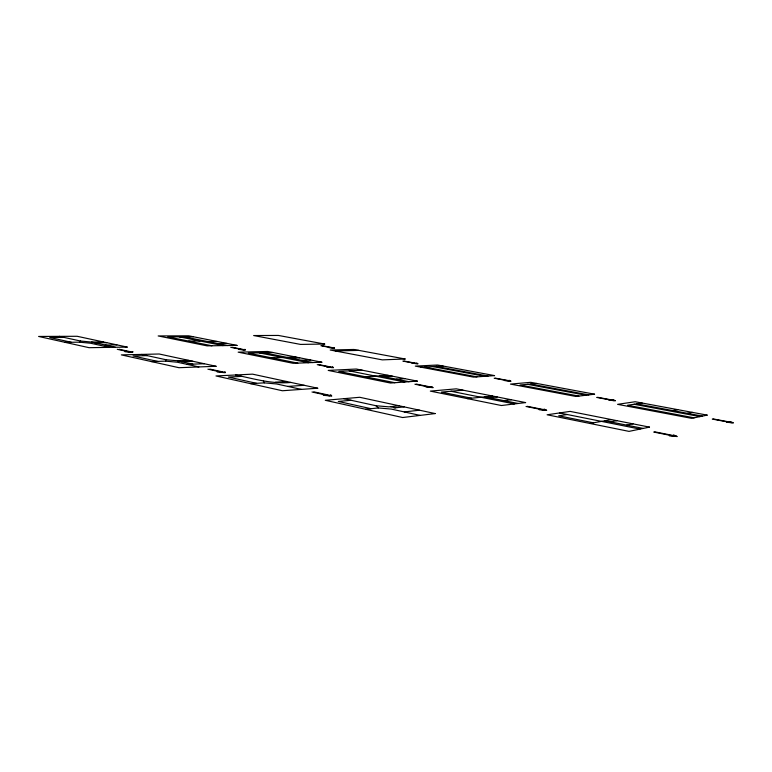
<?xml version="1.0" encoding="UTF-8"?>
<svg xmlns="http://www.w3.org/2000/svg" width="772" height="772" viewBox="0 0 772 772"><rect width="100%" height="100%" fill="white"/><g stroke="black" fill="none" stroke-linecap="round" stroke-linejoin="round"><path stroke-width="1.16" d="M151.447 361.585L165.613 361.142L165.845 359.704L177.425 360.775L192.855 364.143M132.919 351.55L132.543 352.418L124.939 351.704M65.002 342.324L79.468 342.179L80.529 341.021L91.55 342.064L103.351 341.948M626.613 425.111L633.05 423.867M687.398 413.31L692.32 412.354M610.285 421.859L616.886 420.663M672.653 410.55L677.7 409.642M589.876 423.452L611.559 419.601M567.179 414.506L558.696 415.809L593.417 422.824M642.14 403.032L627.549 405.261L694.153 417.826M404.277 411.93L419.505 410.193M503.73 400.6L511.276 399.742M393.932 407.963L404.132 406.873M489.525 397.763L497.187 396.943M365.581 409.276L378.28 407.954L391.288 409.083L420.142 415.404M399.076 405.782L388.827 406.854L375.974 405.725L343.801 398.68M467.485 398.642L492.546 396.026M351.106 400.282L338.31 401.44L371.081 408.706M462.959 390.159L441.381 392.118L471.576 398.217M536.897 383.472L520.058 384.996L578.913 396.094M287.734 386.405L304.226 385.305M396.383 379.177L404.721 378.627M290.957 382.449C272.265 384.292 253.805 378.743 235.614 374.989M383.906 376.688L392.33 376.167M250.63 383.674L264.246 382.854L276.569 383.954L301.37 389.387M275.565 382.169L286.595 381.503M365.262 376.746L388.239 375.356M241.925 376.369L228.319 377.074L256.516 383.317M362.174 370.193L338.763 371.4L394.849 382.719M420.943 367.173L443.06 366.034M187.027 364.345L204.31 363.737M301.784 360.302L310.682 359.993M181.246 361.614L192.749 361.248M290.745 358.102L299.7 357.812M177.425 360.775L188.937 360.418M271.705 357.851L282.542 357.513M287.097 357.378L296.072 357.098M147.143 355.612L133.054 355.96L157.575 361.392M272.921 352.514L248.266 353.122L297.809 363.13M335.26 350.97L358.864 350.392M105.108 345.016L116.871 344.862M217.8 343.55L227.084 343.424M188.725 341.099L199.977 340.983M94.917 342.797L106.71 342.672M207.967 341.581L217.279 341.485M64.086 337.422L49.736 337.499L71.256 342.266M193.357 336.746L167.842 336.882L211.943 345.788M669.421 435.881L677.305 436.556L673.502 434.906M323.343 395.303L331.777 396.046L330.657 394.714M726.626 422.274L733.4 422.882L729.714 421.541M539.165 409.739L546.692 410.405L544.096 409.063M608.886 400.176L615.39 400.774L612.678 399.655M165.613 361.142L177.319 362.222L198.858 366.941M425.922 387.004L433.102 387.66L431.442 386.56M217.212 371.979L225.212 372.712L224.932 371.631M79.468 342.179L90.604 343.231L109.489 347.371M326.556 367.057L333.427 367.704L332.5 366.797M238.664 349.417L245.245 350.054L244.898 349.291M504.734 380.625L510.987 381.223L509.057 380.278M328.766 347.612L334.565 348.172L333.774 347.506M411.949 363.216L417.97 363.795L416.668 363.004M436.228 366.391L488.058 376.07M530.702 384.031L588.804 394.888M636.775 403.852L702.375 416.108M322.127 345.711L334.373 348.008M404.036 361.055L417.642 363.602M495.296 378.135L510.504 380.982M597.596 397.29L614.705 400.494M713.077 418.906L732.474 422.545M432.764 366.565L484.758 376.302M527.546 384.321L585.871 395.245M634.044 404.267L699.943 416.61M320.863 345.74L333.118 348.037M402.849 361.103L416.465 363.651M494.196 378.222L509.423 381.069M596.631 397.416L613.769 400.629M712.276 419.09L731.711 422.728M424.532 366.99L476.913 376.861M183.948 336.795L227.779 345.538M263.841 352.736L312.988 362.541M379.795 375.868L409.054 381.706M484.845 396.827L518.176 403.476M604.91 420.788L643.23 428.431M232.314 347.294L245.158 349.861M318.74 364.587L333.195 367.472M416.301 384.109L432.687 387.39M527.295 406.313L546.036 410.067M654.714 431.818L676.349 436.141M179.181 336.824L223.089 345.615M259.228 352.852L308.501 362.715M349.185 370.859L404.846 382.005M450.993 391.25L514.393 403.939M559.439 412.962L640.036 429.097M230.741 347.313L243.605 349.89M317.244 364.645L331.709 367.549M414.902 384.215L431.307 387.496M526.041 406.477L544.81 410.241M653.662 432.05L675.336 436.392M390.555 406.67L395.65 407.78M91.55 342.064L115.462 347.275M119.264 349.272L132.639 352.196M209.849 369.093L225.144 372.442M313.837 391.848L331.497 395.708M59.232 336.36L80.529 341.021M141.633 354.406L165.845 359.704M117.267 349.311L130.642 352.244M207.909 369.17L223.214 372.529M311.994 391.993L329.673 395.862M375.974 405.725L378.28 407.954M263.377 381.069L264.246 382.854M649.503 427.119L629.035 431.384L547.116 414.786L570.064 411.389L649.503 427.119M707.162 415.114L691.625 418.347L617.571 404.345L635.192 401.739L707.162 415.114M435.167 413.57L402.637 417.527L325.292 400.301L359.733 397.29L435.167 413.57M525.607 402.579L501.404 405.522L430.332 391.115L456.281 388.837L525.607 402.579M594.565 394.193L575.864 396.461L510.466 384.099L530.721 382.323L594.565 394.193M317.726 388.219L282.369 390.748L215.986 375.954L252.54 374.15L317.726 388.219M417.305 381.117L390.468 383.028L328.206 370.415L356.278 369.026L417.305 381.117M494.553 375.607L473.487 377.112L415.307 366.111L437.531 365.011L494.553 375.607M216.064 366.275L178.95 367.704L121.349 354.879L159.177 354.001L216.064 366.275M321.827 362.203L293.148 363.303L238.162 352.157L267.691 351.472L321.827 362.203M405.126 358.99L382.304 359.868L330.204 350.015L353.885 349.465L405.126 358.99M127.197 347.091L89.05 347.68L38.6 336.447L77.132 336.283L127.197 347.091M237.023 345.393L207.079 345.856L158.163 335.945L188.667 335.82L237.023 345.393M324.684 344.042L300.559 344.418L253.641 335.54L278.393 335.444L324.684 344.042"/></g></svg>
